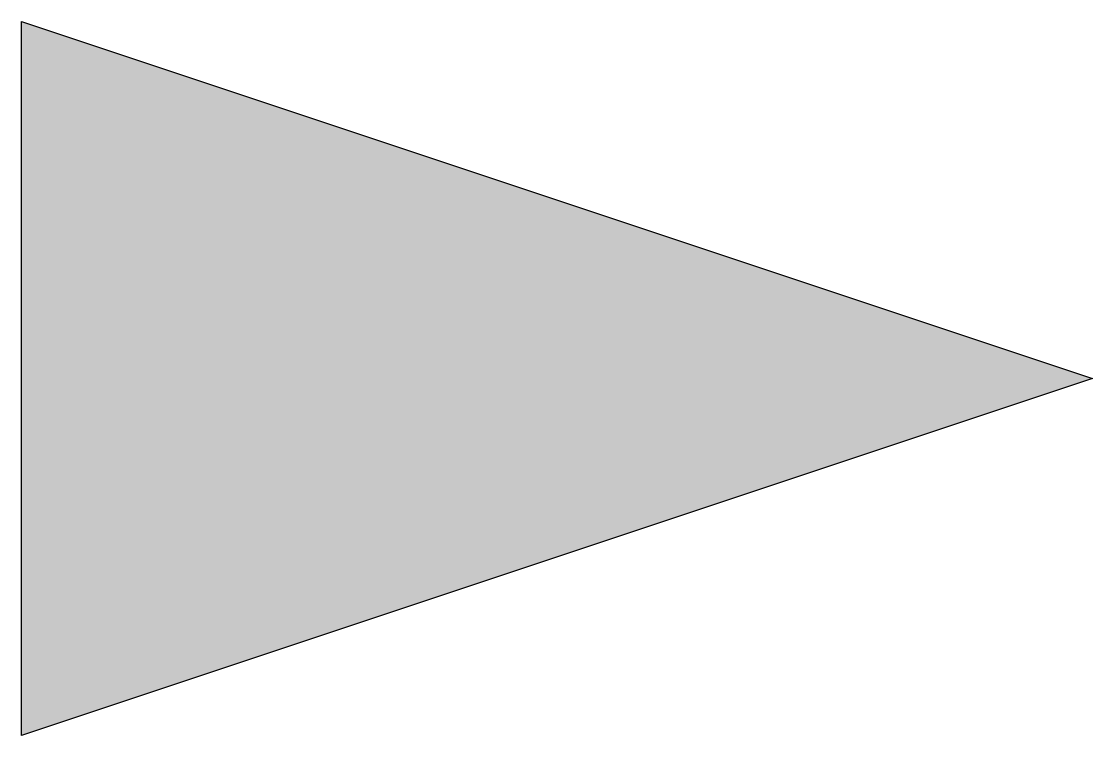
# Model space of a CAD drawing. Header units: inches. Extents: x 0 to 0.125, y -0.042 to 0.042.
import ezdxf

# ---------------------------------------------------------------- set-up
doc = ezdxf.new("R2010")
doc.units = ezdxf.units.IN
doc.header["$LTSCALE"] = 30
doc.header["$MEASUREMENT"] = 0

msp = doc.modelspace()

# ---------------------------------------------------------------- linework, layer by layer
for p, q in [((0, 0.04167), (0.125, 0)), ((0, -0.04167), (0, 0.04167)), ((0.125, 0), (0, -0.04167))]:
    msp.add_line(p, q)
msp.add_solid([(0.125, 0), (0, 0.04167), (0, -0.04167)])

doc.saveas('drawing.dxf')
